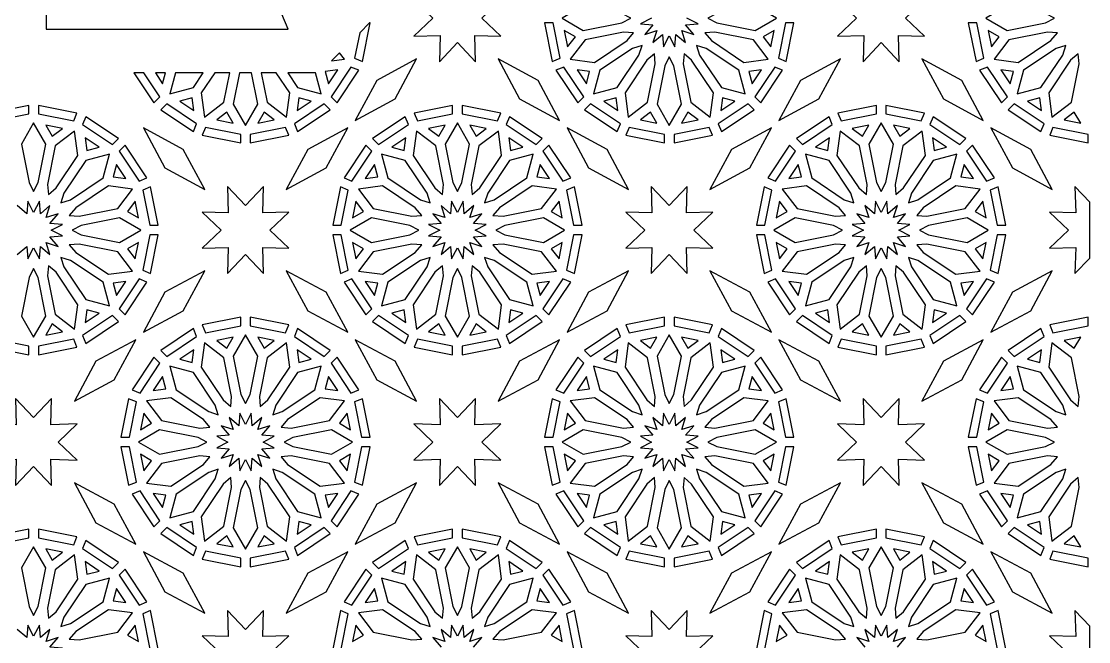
# Model space of a CAD drawing. Header units: millimetres. Extents: x 5 to 6335, y 27 to 2435.
# Drawn here: x 5806 to 6158.6, y 1319 to 1523.9 of the extents above; entities that cross this region are included whole.
import ezdxf

# ---------------------------------------------------------------- set-up
doc = ezdxf.new("R2010")
doc.units = ezdxf.units.MM
doc.layers.add('CUT', color=1, linetype='CONTINUOUS')

msp = doc.modelspace()

# ---------------------------------------------------------------- linework, layer by layer
at = {"layer": 'CUT'}
for points in [[(5886.734, 1539.09), (5814.21, 1539.09), (5814.21, 1521.24), (5894.127, 1521.24)], [(5956.036, 1510.548), (5955.803, 1519.197), (5964.452, 1518.964), (5958.171, 1524.915), (5964.452, 1530.866), (5955.803, 1530.633), (5956.036, 1539.282), (5950.085, 1533.001), (5944.134, 1539.282), (5944.367, 1530.633), (5935.718, 1530.866), (5941.999, 1524.915), (5935.718, 1518.964), (5944.367, 1519.197), (5944.134, 1510.548), (5950.085, 1516.829)], [(6096.036, 1510.548), (6095.803, 1519.197), (6104.452, 1518.964), (6098.171, 1524.915), (6104.452, 1530.866), (6095.803, 1530.633), (6096.036, 1539.282), (6090.085, 1533.001), (6084.134, 1539.282), (6084.367, 1530.633), (6075.718, 1530.866), (6081.999, 1524.915), (6075.718, 1518.964), (6084.367, 1519.197), (6084.134, 1510.548), (6090.085, 1516.829)], [(6007.354, 1524.915), (6004.397, 1526.429), (5991.685, 1528.958), (5984.681, 1524.915), (5991.685, 1520.872), (6004.397, 1523.401)], [(6032.816, 1524.915), (6035.773, 1523.401), (6048.485, 1520.872), (6055.489, 1524.915), (6048.485, 1528.958), (6035.773, 1526.429)], [(6147.354, 1524.915), (6144.397, 1526.429), (6131.685, 1528.958), (6124.681, 1524.915), (6131.685, 1520.872), (6144.397, 1523.401)], [(5917.816, 1520.099), (5916.143, 1511.685), (5918.742, 1510.607), (5921.276, 1523.34), (5921.057, 1523.34)], [(5984.027, 1511.685), (5981.709, 1523.34), (5978.894, 1523.34), (5981.428, 1510.607)], [(6058.742, 1510.607), (6061.276, 1523.34), (6058.461, 1523.34), (6056.143, 1511.685)], [(6124.027, 1511.685), (6121.709, 1523.34), (6118.894, 1523.34), (6121.428, 1510.607)], [(5986.5, 1515.4), (5989.067, 1518.745), (5985.416, 1520.853)], [(6008.323, 1520.043), (6005.012, 1520.311), (5992.299, 1517.782), (5987.377, 1511.366), (5995.394, 1510.311), (6006.172, 1517.513)], [(6033.998, 1517.513), (6044.776, 1510.311), (6052.793, 1511.366), (6047.871, 1517.782), (6035.158, 1520.311), (6031.847, 1520.043)], [(6054.754, 1520.853), (6051.103, 1518.745), (6053.67, 1515.4)], [(6126.5, 1515.4), (6129.067, 1518.745), (6125.416, 1520.853)], [(6148.323, 1520.043), (6145.012, 1520.311), (6132.299, 1517.782), (6127.377, 1511.366), (6135.394, 1510.311), (6146.172, 1517.513)], [(5908.521, 1510.804), (5912.793, 1511.366), (5911.183, 1513.466)], [(6011.083, 1515.913), (6007.921, 1514.893), (5997.144, 1507.692), (5995.051, 1499.881), (6002.862, 1501.974), (6010.063, 1512.751)], [(6015.213, 1513.153), (6012.683, 1511.002), (6005.481, 1500.224), (6006.536, 1492.207), (6012.952, 1497.129), (6015.481, 1509.842)], [(6024.957, 1513.153), (6024.689, 1509.842), (6027.218, 1497.129), (6033.634, 1492.207), (6034.689, 1500.224), (6027.487, 1511.002)], [(6029.087, 1515.913), (6030.107, 1512.751), (6037.308, 1501.974), (6045.119, 1499.881), (6043.026, 1507.692), (6032.249, 1514.893)], [(6151.083, 1515.913), (6147.921, 1514.893), (6137.144, 1507.692), (6135.051, 1499.881), (6142.862, 1501.974), (6150.063, 1512.751)], [(6155.213, 1513.153), (6152.683, 1511.002), (6145.481, 1500.224), (6146.536, 1492.207), (6152.952, 1497.129), (6155.481, 1509.842)], [(5929.529, 1498.266), (5936.634, 1511.464), (5923.436, 1504.359), (5916.331, 1491.161)], [(5976.734, 1504.359), (5963.536, 1511.464), (5970.641, 1498.266), (5983.839, 1491.161)], [(6020.085, 1512.184), (6018.571, 1509.227), (6016.042, 1496.515), (6020.085, 1489.511), (6024.128, 1496.515), (6021.599, 1509.227)], [(6069.529, 1498.266), (6076.634, 1511.464), (6063.436, 1504.359), (6056.331, 1491.161)], [(6116.734, 1504.359), (6103.536, 1511.464), (6110.641, 1498.266), (6123.839, 1491.161)], [(5843.205, 1506.84), (5849.846, 1496.903), (5851.835, 1498.893), (5846.526, 1506.84)], [(5850.314, 1506.84), (5852.698, 1503.272), (5853.654, 1506.84)], [(5856.916, 1506.84), (5855.051, 1499.881), (5862.862, 1501.974), (5866.114, 1506.84)], [(5869.902, 1506.84), (5865.481, 1500.224), (5866.536, 1492.207), (5872.952, 1497.129), (5874.884, 1506.84)], [(5878.096, 1506.84), (5876.042, 1496.515), (5880.085, 1489.511), (5884.128, 1496.515), (5882.074, 1506.84)], [(5885.286, 1506.84), (5887.218, 1497.129), (5893.634, 1492.207), (5894.689, 1500.224), (5890.268, 1506.84)], [(5894.056, 1506.84), (5897.308, 1501.974), (5905.119, 1499.881), (5903.254, 1506.84)], [(5910.561, 1507.895), (5906.381, 1507.345), (5907.472, 1503.272)], [(5910.324, 1496.903), (5917.537, 1507.697), (5914.937, 1508.774), (5908.335, 1498.893)], [(5982.633, 1507.697), (5989.846, 1496.903), (5991.835, 1498.893), (5985.233, 1508.774)], [(5992.698, 1503.272), (5993.789, 1507.345), (5989.609, 1507.895)], [(6050.561, 1507.895), (6046.381, 1507.345), (6047.472, 1503.272)], [(6050.324, 1496.903), (6057.537, 1507.697), (6054.937, 1508.774), (6048.335, 1498.893)], [(6122.633, 1507.697), (6129.846, 1496.903), (6131.835, 1498.893), (6125.233, 1508.774)], [(6132.698, 1503.272), (6133.789, 1507.345), (6129.609, 1507.895)], [(5808.51, 1496.106), (5795.777, 1493.572), (5796.855, 1490.973), (5808.51, 1493.291)], [(5811.66, 1493.291), (5823.315, 1490.973), (5824.393, 1493.572), (5811.66, 1496.106)], [(5852.073, 1494.676), (5862.867, 1487.463), (5863.944, 1490.063), (5854.063, 1496.665)], [(5863.065, 1494.439), (5862.515, 1498.619), (5858.442, 1497.528)], [(5897.303, 1487.463), (5908.097, 1494.676), (5906.107, 1496.665), (5896.226, 1490.063)], [(5901.728, 1497.528), (5897.655, 1498.619), (5897.105, 1494.439)], [(5936.855, 1490.973), (5948.51, 1493.291), (5948.51, 1496.106), (5935.777, 1493.572)], [(5951.66, 1493.291), (5963.315, 1490.973), (5964.393, 1493.572), (5951.66, 1496.106)], [(5992.073, 1494.676), (6002.867, 1487.463), (6003.944, 1490.063), (5994.063, 1496.665)], [(6003.065, 1494.439), (6002.515, 1498.619), (5998.442, 1497.528)], [(6037.303, 1487.463), (6048.097, 1494.676), (6046.107, 1496.665), (6036.226, 1490.063)], [(6041.728, 1497.528), (6037.655, 1498.619), (6037.105, 1494.439)], [(6076.855, 1490.973), (6088.51, 1493.291), (6088.51, 1496.106), (6075.777, 1493.572)], [(6091.66, 1493.291), (6103.315, 1490.973), (6104.393, 1493.572), (6091.66, 1496.106)], [(6132.073, 1494.676), (6142.867, 1487.463), (6143.944, 1490.063), (6134.063, 1496.665)], [(6143.065, 1494.439), (6142.515, 1498.619), (6138.442, 1497.528)], [(5838.097, 1485.154), (5827.303, 1492.367), (5826.226, 1489.767), (5836.107, 1483.165)], [(5876.023, 1490.246), (5873.915, 1493.897), (5870.57, 1491.33)], [(5889.6, 1491.33), (5886.255, 1493.897), (5884.147, 1490.246)], [(5924.063, 1483.165), (5933.944, 1489.767), (5932.867, 1492.367), (5922.073, 1485.154)], [(5978.097, 1485.154), (5967.303, 1492.367), (5966.226, 1489.767), (5976.107, 1483.165)], [(6016.023, 1490.246), (6013.915, 1493.897), (6010.57, 1491.33)], [(6029.6, 1491.33), (6026.255, 1493.897), (6024.147, 1490.246)], [(6064.063, 1483.165), (6073.944, 1489.767), (6072.867, 1492.367), (6062.073, 1485.154)], [(6118.097, 1485.154), (6107.303, 1492.367), (6106.226, 1489.767), (6116.107, 1483.165)], [(6156.023, 1490.246), (6153.915, 1493.897), (6150.57, 1491.33)], [(5811.599, 1470.603), (5814.128, 1483.315), (5810.085, 1490.319), (5806.042, 1483.315), (5808.571, 1470.603), (5810.085, 1467.646)], [(5816.255, 1485.933), (5819.6, 1488.5), (5814.147, 1489.584)], [(5853.436, 1475.471), (5866.634, 1468.366), (5859.529, 1481.564), (5846.331, 1488.669)], [(5865.777, 1486.258), (5878.51, 1483.724), (5878.51, 1486.539), (5866.855, 1488.857)], [(5881.66, 1483.724), (5894.393, 1486.258), (5893.315, 1488.857), (5881.66, 1486.539)], [(5900.641, 1481.564), (5893.536, 1468.366), (5906.734, 1475.471), (5913.839, 1488.669)], [(5943.915, 1485.933), (5946.023, 1489.584), (5940.57, 1488.5)], [(5950.085, 1467.646), (5951.599, 1470.603), (5954.128, 1483.315), (5950.085, 1490.319), (5946.042, 1483.315), (5948.571, 1470.603)], [(5956.255, 1485.933), (5959.6, 1488.5), (5954.147, 1489.584)], [(5993.436, 1475.471), (6006.634, 1468.366), (5999.529, 1481.564), (5986.331, 1488.669)], [(6005.777, 1486.258), (6018.51, 1483.724), (6018.51, 1486.539), (6006.855, 1488.857)], [(6021.66, 1483.724), (6034.393, 1486.258), (6033.315, 1488.857), (6021.66, 1486.539)], [(6040.641, 1481.564), (6033.536, 1468.366), (6046.734, 1475.471), (6053.839, 1488.669)], [(6083.915, 1485.933), (6086.023, 1489.584), (6080.57, 1488.5)], [(6090.085, 1467.646), (6091.599, 1470.603), (6094.128, 1483.315), (6090.085, 1490.319), (6086.042, 1483.315), (6088.571, 1470.603)], [(6096.255, 1485.933), (6099.6, 1488.5), (6094.147, 1489.584)], [(6133.436, 1475.471), (6146.634, 1468.366), (6139.529, 1481.564), (6126.331, 1488.669)], [(6145.777, 1486.258), (6158.51, 1483.724), (6158.51, 1486.539), (6146.855, 1488.857)], [(5814.957, 1466.677), (5817.487, 1468.828), (5824.689, 1479.606), (5823.634, 1487.623), (5817.218, 1482.701), (5814.689, 1469.988)], [(5827.655, 1481.211), (5831.728, 1482.302), (5827.105, 1485.391)], [(5928.442, 1482.302), (5932.515, 1481.211), (5933.065, 1485.391)], [(5945.213, 1466.677), (5945.481, 1469.988), (5942.952, 1482.701), (5936.536, 1487.623), (5935.481, 1479.606), (5942.683, 1468.828)], [(5954.957, 1466.677), (5957.487, 1468.828), (5964.689, 1479.606), (5963.634, 1487.623), (5957.218, 1482.701), (5954.689, 1469.988)], [(5967.655, 1481.211), (5971.728, 1482.302), (5967.105, 1485.391)], [(6068.442, 1482.302), (6072.515, 1481.211), (6073.065, 1485.391)], [(6085.213, 1466.677), (6085.481, 1469.988), (6082.952, 1482.701), (6076.536, 1487.623), (6075.481, 1479.606), (6082.683, 1468.828)], [(6094.957, 1466.677), (6097.487, 1468.828), (6104.689, 1479.606), (6103.634, 1487.623), (6097.218, 1482.701), (6094.689, 1469.988)], [(6107.655, 1481.211), (6111.728, 1482.302), (6107.105, 1485.391)], [(5847.537, 1472.133), (5840.324, 1482.927), (5838.335, 1480.937), (5844.937, 1471.056)], [(5915.233, 1471.056), (5921.835, 1480.937), (5919.846, 1482.927), (5912.633, 1472.133)], [(5987.537, 1472.133), (5980.324, 1482.927), (5978.335, 1480.937), (5984.937, 1471.056)], [(6055.233, 1471.056), (6061.835, 1480.937), (6059.846, 1482.927), (6052.633, 1472.133)], [(6127.537, 1472.133), (6120.324, 1482.927), (6118.335, 1480.937), (6124.937, 1471.056)], [(5819.087, 1463.917), (5822.249, 1464.937), (5833.026, 1472.138), (5835.119, 1479.949), (5827.308, 1477.856), (5820.107, 1467.079)], [(5941.083, 1463.917), (5940.063, 1467.079), (5932.862, 1477.856), (5925.051, 1479.949), (5927.144, 1472.138), (5937.921, 1464.937)], [(5959.087, 1463.917), (5962.249, 1464.937), (5973.026, 1472.138), (5975.119, 1479.949), (5967.308, 1477.856), (5960.107, 1467.079)], [(6081.083, 1463.917), (6080.063, 1467.079), (6072.862, 1477.856), (6065.051, 1479.949), (6067.144, 1472.138), (6077.921, 1464.937)], [(6099.087, 1463.917), (6102.249, 1464.937), (6113.026, 1472.138), (6115.119, 1479.949), (6107.308, 1477.856), (6100.107, 1467.079)], [(5836.381, 1472.485), (5840.561, 1471.935), (5837.472, 1476.558)], [(5919.609, 1471.935), (5923.789, 1472.485), (5922.698, 1476.558)], [(5976.381, 1472.485), (5980.561, 1471.935), (5977.472, 1476.558)], [(6059.609, 1471.935), (6063.789, 1472.485), (6062.698, 1476.558)], [(6116.381, 1472.485), (6120.561, 1471.935), (6117.472, 1476.558)], [(5821.847, 1459.787), (5825.158, 1459.519), (5837.871, 1462.048), (5842.793, 1468.464), (5834.776, 1469.519), (5823.998, 1462.317)], [(5851.276, 1456.49), (5848.742, 1469.223), (5846.143, 1468.145), (5848.461, 1456.49)], [(5886.036, 1440.548), (5885.803, 1449.197), (5894.452, 1448.964), (5888.171, 1454.915), (5894.452, 1460.866), (5885.803, 1460.633), (5886.036, 1469.282), (5880.085, 1463.001), (5874.134, 1469.282), (5874.367, 1460.633), (5865.718, 1460.866), (5871.999, 1454.915), (5865.718, 1448.964), (5874.367, 1449.197), (5874.134, 1440.548), (5880.085, 1446.829)], [(5911.709, 1456.49), (5914.027, 1468.145), (5911.428, 1469.223), (5908.894, 1456.49)], [(5938.323, 1459.787), (5936.172, 1462.317), (5925.394, 1469.519), (5917.377, 1468.464), (5922.299, 1462.048), (5935.012, 1459.519)], [(5961.847, 1459.787), (5965.158, 1459.519), (5977.871, 1462.048), (5982.793, 1468.464), (5974.776, 1469.519), (5963.998, 1462.317)], [(5991.276, 1456.49), (5988.742, 1469.223), (5986.143, 1468.145), (5988.461, 1456.49)], [(6026.036, 1440.548), (6025.803, 1449.197), (6034.452, 1448.964), (6028.171, 1454.915), (6034.452, 1460.866), (6025.803, 1460.633), (6026.036, 1469.282), (6020.085, 1463.001), (6014.134, 1469.282), (6014.367, 1460.633), (6005.718, 1460.866), (6011.999, 1454.915), (6005.718, 1448.964), (6014.367, 1449.197), (6014.134, 1440.548), (6020.085, 1446.829)], [(6051.709, 1456.49), (6054.027, 1468.145), (6051.428, 1469.223), (6048.894, 1456.49)], [(6078.323, 1459.787), (6076.172, 1462.317), (6065.394, 1469.519), (6057.377, 1468.464), (6062.299, 1462.048), (6075.012, 1459.519)], [(6101.847, 1459.787), (6105.158, 1459.519), (6117.871, 1462.048), (6122.793, 1468.464), (6114.776, 1469.519), (6103.998, 1462.317)], [(6131.276, 1456.49), (6128.742, 1469.223), (6126.143, 1468.145), (6128.461, 1456.49)], [(6159.01, 1464.136), (6154.134, 1469.282), (6154.367, 1460.633), (6145.718, 1460.866), (6151.999, 1454.915), (6145.718, 1448.964), (6154.367, 1449.197), (6154.134, 1440.548), (6159.01, 1445.694)], [(5841.103, 1461.085), (5844.754, 1458.977), (5843.67, 1464.43)], [(5915.416, 1458.977), (5919.067, 1461.085), (5916.5, 1464.43)], [(5951.978, 1445.397), (5952.313, 1449.535), (5955.477, 1446.846), (5954.203, 1450.797), (5958.154, 1449.523), (5955.465, 1452.687), (5959.603, 1453.022), (5955.909, 1454.915), (5959.603, 1456.808), (5955.465, 1457.143), (5958.154, 1460.307), (5954.203, 1459.033), (5955.477, 1462.984), (5952.313, 1460.295), (5951.978, 1464.433), (5950.085, 1460.739), (5948.192, 1464.433), (5947.857, 1460.295), (5944.693, 1462.984), (5945.967, 1459.033), (5942.016, 1460.307), (5944.705, 1457.143), (5940.567, 1456.808), (5944.261, 1454.915), (5940.567, 1453.022), (5944.705, 1452.687), (5942.016, 1449.523), (5945.967, 1450.797), (5944.693, 1446.846), (5947.857, 1449.535), (5948.192, 1445.397), (5950.085, 1449.091)], [(5981.103, 1461.085), (5984.754, 1458.977), (5983.67, 1464.43)], [(6055.416, 1458.977), (6059.067, 1461.085), (6056.5, 1464.43)], [(6091.978, 1445.397), (6092.313, 1449.535), (6095.477, 1446.846), (6094.203, 1450.797), (6098.154, 1449.523), (6095.465, 1452.687), (6099.603, 1453.022), (6095.909, 1454.915), (6099.603, 1456.808), (6095.465, 1457.143), (6098.154, 1460.307), (6094.203, 1459.033), (6095.477, 1462.984), (6092.313, 1460.295), (6091.978, 1464.433), (6090.085, 1460.739), (6088.192, 1464.433), (6087.857, 1460.295), (6084.693, 1462.984), (6085.967, 1459.033), (6082.016, 1460.307), (6084.705, 1457.143), (6080.567, 1456.808), (6084.261, 1454.915), (6080.567, 1453.022), (6084.705, 1452.687), (6082.016, 1449.523), (6085.967, 1450.797), (6084.693, 1446.846), (6087.857, 1449.535), (6088.192, 1445.397), (6090.085, 1449.091)], [(6121.103, 1461.085), (6124.754, 1458.977), (6123.67, 1464.43)], [(5822.816, 1454.915), (5825.773, 1453.401), (5838.485, 1450.872), (5845.489, 1454.915), (5838.485, 1458.958), (5825.773, 1456.429)], [(5937.354, 1454.915), (5934.397, 1456.429), (5921.685, 1458.958), (5914.681, 1454.915), (5921.685, 1450.872), (5934.397, 1453.401)], [(5962.816, 1454.915), (5965.773, 1453.401), (5978.485, 1450.872), (5985.489, 1454.915), (5978.485, 1458.958), (5965.773, 1456.429)], [(6077.354, 1454.915), (6074.397, 1456.429), (6061.685, 1458.958), (6054.681, 1454.915), (6061.685, 1450.872), (6074.397, 1453.401)], [(6102.816, 1454.915), (6105.773, 1453.401), (6118.485, 1450.872), (6125.489, 1454.915), (6118.485, 1458.958), (6105.773, 1456.429)], [(5848.742, 1440.607), (5851.276, 1453.34), (5848.461, 1453.34), (5846.143, 1441.685)], [(5914.027, 1441.685), (5911.709, 1453.34), (5908.894, 1453.34), (5911.428, 1440.607)], [(5988.742, 1440.607), (5991.276, 1453.34), (5988.461, 1453.34), (5986.143, 1441.685)], [(6054.027, 1441.685), (6051.709, 1453.34), (6048.894, 1453.34), (6051.428, 1440.607)], [(6128.742, 1440.607), (6131.276, 1453.34), (6128.461, 1453.34), (6126.143, 1441.685)], [(5823.998, 1447.513), (5834.776, 1440.311), (5842.793, 1441.366), (5837.871, 1447.782), (5825.158, 1450.311), (5821.847, 1450.043)], [(5844.754, 1450.853), (5841.103, 1448.745), (5843.67, 1445.4)], [(5916.5, 1445.4), (5919.067, 1448.745), (5915.416, 1450.853)], [(5938.323, 1450.043), (5935.012, 1450.311), (5922.299, 1447.782), (5917.377, 1441.366), (5925.394, 1440.311), (5936.172, 1447.513)], [(5963.998, 1447.513), (5974.776, 1440.311), (5982.793, 1441.366), (5977.871, 1447.782), (5965.158, 1450.311), (5961.847, 1450.043)], [(5984.754, 1450.853), (5981.103, 1448.745), (5983.67, 1445.4)], [(6056.5, 1445.4), (6059.067, 1448.745), (6055.416, 1450.853)], [(6078.323, 1450.043), (6075.012, 1450.311), (6062.299, 1447.782), (6057.377, 1441.366), (6065.394, 1440.311), (6076.172, 1447.513)], [(6103.998, 1447.513), (6114.776, 1440.311), (6122.793, 1441.366), (6117.871, 1447.782), (6105.158, 1450.311), (6101.847, 1450.043)], [(6124.754, 1450.853), (6121.103, 1448.745), (6123.67, 1445.4)], [(5819.087, 1445.913), (5820.107, 1442.751), (5827.308, 1431.974), (5835.119, 1429.881), (5833.026, 1437.692), (5822.249, 1444.893)], [(5941.083, 1445.913), (5937.921, 1444.893), (5927.144, 1437.692), (5925.051, 1429.881), (5932.862, 1431.974), (5940.063, 1442.751)], [(5959.087, 1445.913), (5960.107, 1442.751), (5967.308, 1431.974), (5975.119, 1429.881), (5973.026, 1437.692), (5962.249, 1444.893)], [(6081.083, 1445.913), (6077.921, 1444.893), (6067.144, 1437.692), (6065.051, 1429.881), (6072.862, 1431.974), (6080.063, 1442.751)], [(6099.087, 1445.913), (6100.107, 1442.751), (6107.308, 1431.974), (6115.119, 1429.881), (6113.026, 1437.692), (6102.249, 1444.893)], [(5814.957, 1443.153), (5814.689, 1439.842), (5817.218, 1427.129), (5823.634, 1422.207), (5824.689, 1430.224), (5817.487, 1441.002)], [(5945.213, 1443.153), (5942.683, 1441.002), (5935.481, 1430.224), (5936.536, 1422.207), (5942.952, 1427.129), (5945.481, 1439.842)], [(5954.957, 1443.153), (5954.689, 1439.842), (5957.218, 1427.129), (5963.634, 1422.207), (5964.689, 1430.224), (5957.487, 1441.002)], [(6085.213, 1443.153), (6082.683, 1441.002), (6075.481, 1430.224), (6076.536, 1422.207), (6082.952, 1427.129), (6085.481, 1439.842)], [(6094.957, 1443.153), (6094.689, 1439.842), (6097.218, 1427.129), (6103.634, 1422.207), (6104.689, 1430.224), (6097.487, 1441.002)], [(5808.571, 1439.227), (5806.042, 1426.515), (5810.085, 1419.511), (5814.128, 1426.515), (5811.599, 1439.227), (5810.085, 1442.184)], [(5840.324, 1426.903), (5847.537, 1437.697), (5844.937, 1438.774), (5838.335, 1428.893)], [(5859.529, 1428.266), (5866.634, 1441.464), (5853.436, 1434.359), (5846.331, 1421.161)], [(5906.734, 1434.359), (5893.536, 1441.464), (5900.641, 1428.266), (5913.839, 1421.161)], [(5912.633, 1437.697), (5919.846, 1426.903), (5921.835, 1428.893), (5915.233, 1438.774)], [(5950.085, 1442.184), (5948.571, 1439.227), (5946.042, 1426.515), (5950.085, 1419.511), (5954.128, 1426.515), (5951.599, 1439.227)], [(5980.324, 1426.903), (5987.537, 1437.697), (5984.937, 1438.774), (5978.335, 1428.893)], [(5999.529, 1428.266), (6006.634, 1441.464), (5993.436, 1434.359), (5986.331, 1421.161)], [(6046.734, 1434.359), (6033.536, 1441.464), (6040.641, 1428.266), (6053.839, 1421.161)], [(6052.633, 1437.697), (6059.846, 1426.903), (6061.835, 1428.893), (6055.233, 1438.774)], [(6090.085, 1442.184), (6088.571, 1439.227), (6086.042, 1426.515), (6090.085, 1419.511), (6094.128, 1426.515), (6091.599, 1439.227)], [(6120.324, 1426.903), (6127.537, 1437.697), (6124.937, 1438.774), (6118.335, 1428.893)], [(6139.529, 1428.266), (6146.634, 1441.464), (6133.436, 1434.359), (6126.331, 1421.161)], [(5840.561, 1437.895), (5836.381, 1437.345), (5837.472, 1433.272)], [(5922.698, 1433.272), (5923.789, 1437.345), (5919.609, 1437.895)], [(5980.561, 1437.895), (5976.381, 1437.345), (5977.472, 1433.272)], [(6062.698, 1433.272), (6063.789, 1437.345), (6059.609, 1437.895)], [(6120.561, 1437.895), (6116.381, 1437.345), (6117.472, 1433.272)], [(5831.728, 1427.528), (5827.655, 1428.619), (5827.105, 1424.439)], [(5933.065, 1424.439), (5932.515, 1428.619), (5928.442, 1427.528)], [(5971.728, 1427.528), (5967.655, 1428.619), (5967.105, 1424.439)], [(6073.065, 1424.439), (6072.515, 1428.619), (6068.442, 1427.528)], [(6111.728, 1427.528), (6107.655, 1428.619), (6107.105, 1424.439)], [(5827.303, 1417.463), (5838.097, 1424.676), (5836.107, 1426.665), (5826.226, 1420.063)], [(5866.855, 1420.973), (5878.51, 1423.291), (5878.51, 1426.106), (5865.777, 1423.572)], [(5881.66, 1423.291), (5893.315, 1420.973), (5894.393, 1423.572), (5881.66, 1426.106)], [(5922.073, 1424.676), (5932.867, 1417.463), (5933.944, 1420.063), (5924.063, 1426.665)], [(5967.303, 1417.463), (5978.097, 1424.676), (5976.107, 1426.665), (5966.226, 1420.063)], [(6006.855, 1420.973), (6018.51, 1423.291), (6018.51, 1426.106), (6005.777, 1423.572)], [(6021.66, 1423.291), (6033.315, 1420.973), (6034.393, 1423.572), (6021.66, 1426.106)], [(6062.073, 1424.676), (6072.867, 1417.463), (6073.944, 1420.063), (6064.063, 1426.665)], [(6107.303, 1417.463), (6118.097, 1424.676), (6116.107, 1426.665), (6106.226, 1420.063)], [(6146.855, 1420.973), (6158.51, 1423.291), (6158.51, 1426.106), (6145.777, 1423.572)], [(5819.6, 1421.33), (5816.255, 1423.897), (5814.147, 1420.246)], [(5854.063, 1413.165), (5863.944, 1419.767), (5862.867, 1422.367), (5852.073, 1415.154)], [(5908.097, 1415.154), (5897.303, 1422.367), (5896.226, 1419.767), (5906.107, 1413.165)], [(5946.023, 1420.246), (5943.915, 1423.897), (5940.57, 1421.33)], [(5959.6, 1421.33), (5956.255, 1423.897), (5954.147, 1420.246)], [(5994.063, 1413.165), (6003.944, 1419.767), (6002.867, 1422.367), (5992.073, 1415.154)], [(6048.097, 1415.154), (6037.303, 1422.367), (6036.226, 1419.767), (6046.107, 1413.165)], [(6086.023, 1420.246), (6083.915, 1423.897), (6080.57, 1421.33)], [(6099.6, 1421.33), (6096.255, 1423.897), (6094.147, 1420.246)], [(6134.063, 1413.165), (6143.944, 1419.767), (6142.867, 1422.367), (6132.073, 1415.154)], [(5808.51, 1416.539), (5796.855, 1418.857), (5795.777, 1416.258), (5808.51, 1413.724)], [(5811.66, 1413.724), (5824.393, 1416.258), (5823.315, 1418.857), (5811.66, 1416.539)], [(5830.641, 1411.564), (5823.536, 1398.366), (5836.734, 1405.471), (5843.839, 1418.669)], [(5875.213, 1396.677), (5875.481, 1399.988), (5872.952, 1412.701), (5866.536, 1417.623), (5865.481, 1409.606), (5872.683, 1398.828)], [(5873.915, 1415.933), (5876.023, 1419.584), (5870.57, 1418.5)], [(5880.085, 1397.646), (5881.599, 1400.603), (5884.128, 1413.315), (5880.085, 1420.319), (5876.042, 1413.315), (5878.571, 1400.603)], [(5886.255, 1415.933), (5889.6, 1418.5), (5884.147, 1419.584)], [(5884.957, 1396.677), (5887.487, 1398.828), (5894.689, 1409.606), (5893.634, 1417.623), (5887.218, 1412.701), (5884.689, 1399.988)], [(5923.436, 1405.471), (5936.634, 1398.366), (5929.529, 1411.564), (5916.331, 1418.669)], [(5935.777, 1416.258), (5948.51, 1413.724), (5948.51, 1416.539), (5936.855, 1418.857)], [(5951.66, 1413.724), (5964.393, 1416.258), (5963.315, 1418.857), (5951.66, 1416.539)], [(5970.641, 1411.564), (5963.536, 1398.366), (5976.734, 1405.471), (5983.839, 1418.669)], [(6015.213, 1396.677), (6015.481, 1399.988), (6012.952, 1412.701), (6006.536, 1417.623), (6005.481, 1409.606), (6012.683, 1398.828)], [(6013.915, 1415.933), (6016.023, 1419.584), (6010.57, 1418.5)], [(6020.085, 1397.646), (6021.599, 1400.603), (6024.128, 1413.315), (6020.085, 1420.319), (6016.042, 1413.315), (6018.571, 1400.603)], [(6026.255, 1415.933), (6029.6, 1418.5), (6024.147, 1419.584)], [(6024.957, 1396.677), (6027.487, 1398.828), (6034.689, 1409.606), (6033.634, 1417.623), (6027.218, 1412.701), (6024.689, 1399.988)], [(6063.436, 1405.471), (6076.634, 1398.366), (6069.529, 1411.564), (6056.331, 1418.669)], [(6075.777, 1416.258), (6088.51, 1413.724), (6088.51, 1416.539), (6076.855, 1418.857)], [(6091.66, 1413.724), (6104.393, 1416.258), (6103.315, 1418.857), (6091.66, 1416.539)], [(6110.641, 1411.564), (6103.536, 1398.366), (6116.734, 1405.471), (6123.839, 1418.669)], [(6155.213, 1396.677), (6155.481, 1399.988), (6152.952, 1412.701), (6146.536, 1417.623), (6145.481, 1409.606), (6152.683, 1398.828)], [(6153.915, 1415.933), (6156.023, 1419.584), (6150.57, 1418.5)], [(5858.442, 1412.302), (5862.515, 1411.211), (5863.065, 1415.391)], [(5897.655, 1411.211), (5901.728, 1412.302), (5897.105, 1415.391)], [(5998.442, 1412.302), (6002.515, 1411.211), (6003.065, 1415.391)], [(6037.655, 1411.211), (6041.728, 1412.302), (6037.105, 1415.391)], [(6138.442, 1412.302), (6142.515, 1411.211), (6143.065, 1415.391)], [(5845.233, 1401.056), (5851.835, 1410.937), (5849.846, 1412.927), (5842.633, 1402.133)], [(5917.537, 1402.133), (5910.324, 1412.927), (5908.335, 1410.937), (5914.937, 1401.056)], [(5985.233, 1401.056), (5991.835, 1410.937), (5989.846, 1412.927), (5982.633, 1402.133)], [(6057.537, 1402.133), (6050.324, 1412.927), (6048.335, 1410.937), (6054.937, 1401.056)], [(6125.233, 1401.056), (6131.835, 1410.937), (6129.846, 1412.927), (6122.633, 1402.133)], [(5871.083, 1393.917), (5870.063, 1397.079), (5862.862, 1407.856), (5855.051, 1409.949), (5857.144, 1402.138), (5867.921, 1394.937)], [(5889.087, 1393.917), (5892.249, 1394.937), (5903.026, 1402.138), (5905.119, 1409.949), (5897.308, 1407.856), (5890.107, 1397.079)], [(6011.083, 1393.917), (6010.063, 1397.079), (6002.862, 1407.856), (5995.051, 1409.949), (5997.144, 1402.138), (6007.921, 1394.937)], [(6029.087, 1393.917), (6032.249, 1394.937), (6043.026, 1402.138), (6045.119, 1409.949), (6037.308, 1407.856), (6030.107, 1397.079)], [(6151.083, 1393.917), (6150.063, 1397.079), (6142.862, 1407.856), (6135.051, 1409.949), (6137.144, 1402.138), (6147.921, 1394.937)], [(5849.609, 1401.935), (5853.789, 1402.485), (5852.698, 1406.558)], [(5906.381, 1402.485), (5910.561, 1401.935), (5907.472, 1406.558)], [(5989.609, 1401.935), (5993.789, 1402.485), (5992.698, 1406.558)], [(6046.381, 1402.485), (6050.561, 1401.935), (6047.472, 1406.558)], [(6129.609, 1401.935), (6133.789, 1402.485), (6132.698, 1406.558)], [(5810.085, 1376.829), (5816.036, 1370.548), (5815.803, 1379.197), (5824.452, 1378.964), (5818.171, 1384.915), (5824.452, 1390.866), (5815.803, 1390.633), (5816.036, 1399.282), (5810.085, 1393.001), (5804.134, 1399.282), (5804.367, 1390.633), (5795.718, 1390.866), (5801.999, 1384.915), (5795.718, 1378.964), (5804.367, 1379.197), (5804.134, 1370.548)], [(5841.709, 1386.49), (5844.027, 1398.145), (5841.428, 1399.223), (5838.894, 1386.49)], [(5868.323, 1389.787), (5866.172, 1392.317), (5855.394, 1399.519), (5847.377, 1398.464), (5852.299, 1392.048), (5865.012, 1389.519)], [(5891.847, 1389.787), (5895.158, 1389.519), (5907.871, 1392.048), (5912.793, 1398.464), (5904.776, 1399.519), (5893.998, 1392.317)], [(5921.276, 1386.49), (5918.742, 1399.223), (5916.143, 1398.145), (5918.461, 1386.49)], [(5956.036, 1370.548), (5955.803, 1379.197), (5964.452, 1378.964), (5958.171, 1384.915), (5964.452, 1390.866), (5955.803, 1390.633), (5956.036, 1399.282), (5950.085, 1393.001), (5944.134, 1399.282), (5944.367, 1390.633), (5935.718, 1390.866), (5941.999, 1384.915), (5935.718, 1378.964), (5944.367, 1379.197), (5944.134, 1370.548), (5950.085, 1376.829)], [(5981.709, 1386.49), (5984.027, 1398.145), (5981.428, 1399.223), (5978.894, 1386.49)], [(6008.323, 1389.787), (6006.172, 1392.317), (5995.394, 1399.519), (5987.377, 1398.464), (5992.299, 1392.048), (6005.012, 1389.519)], [(6031.847, 1389.787), (6035.158, 1389.519), (6047.871, 1392.048), (6052.793, 1398.464), (6044.776, 1399.519), (6033.998, 1392.317)], [(6061.276, 1386.49), (6058.742, 1399.223), (6056.143, 1398.145), (6058.461, 1386.49)], [(6096.036, 1370.548), (6095.803, 1379.197), (6104.452, 1378.964), (6098.171, 1384.915), (6104.452, 1390.866), (6095.803, 1390.633), (6096.036, 1399.282), (6090.085, 1393.001), (6084.134, 1399.282), (6084.367, 1390.633), (6075.718, 1390.866), (6081.999, 1384.915), (6075.718, 1378.964), (6084.367, 1379.197), (6084.134, 1370.548), (6090.085, 1376.829)], [(6121.709, 1386.49), (6124.027, 1398.145), (6121.428, 1399.223), (6118.894, 1386.49)], [(6148.323, 1389.787), (6146.172, 1392.317), (6135.394, 1399.519), (6127.377, 1398.464), (6132.299, 1392.048), (6145.012, 1389.519)], [(5845.416, 1388.977), (5849.067, 1391.085), (5846.5, 1394.43)], [(5881.978, 1375.397), (5882.313, 1379.535), (5885.477, 1376.846), (5884.203, 1380.797), (5888.154, 1379.523), (5885.465, 1382.687), (5889.603, 1383.022), (5885.909, 1384.915), (5889.603, 1386.808), (5885.465, 1387.143), (5888.154, 1390.307), (5884.203, 1389.033), (5885.477, 1392.984), (5882.313, 1390.295), (5881.978, 1394.433), (5880.085, 1390.739), (5878.192, 1394.433), (5877.857, 1390.295), (5874.693, 1392.984), (5875.967, 1389.033), (5872.016, 1390.307), (5874.705, 1387.143), (5870.567, 1386.808), (5874.261, 1384.915), (5870.567, 1383.022), (5874.705, 1382.687), (5872.016, 1379.523), (5875.967, 1380.797), (5874.693, 1376.846), (5877.857, 1379.535), (5878.192, 1375.397), (5880.085, 1379.091)], [(5911.103, 1391.085), (5914.754, 1388.977), (5913.67, 1394.43)], [(5985.416, 1388.977), (5989.067, 1391.085), (5986.5, 1394.43)], [(6021.978, 1375.397), (6022.313, 1379.535), (6025.477, 1376.846), (6024.203, 1380.797), (6028.154, 1379.523), (6025.465, 1382.687), (6029.603, 1383.022), (6025.909, 1384.915), (6029.603, 1386.808), (6025.465, 1387.143), (6028.154, 1390.307), (6024.203, 1389.033), (6025.477, 1392.984), (6022.313, 1390.295), (6021.978, 1394.433), (6020.085, 1390.739), (6018.192, 1394.433), (6017.857, 1390.295), (6014.693, 1392.984), (6015.967, 1389.033), (6012.016, 1390.307), (6014.705, 1387.143), (6010.567, 1386.808), (6014.261, 1384.915), (6010.567, 1383.022), (6014.705, 1382.687), (6012.016, 1379.523), (6015.967, 1380.797), (6014.693, 1376.846), (6017.857, 1379.535), (6018.192, 1375.397), (6020.085, 1379.091)], [(6051.103, 1391.085), (6054.754, 1388.977), (6053.67, 1394.43)], [(6125.416, 1388.977), (6129.067, 1391.085), (6126.5, 1394.43)], [(5867.354, 1384.915), (5864.397, 1386.429), (5851.685, 1388.958), (5844.681, 1384.915), (5851.685, 1380.872), (5864.397, 1383.401)], [(5892.816, 1384.915), (5895.773, 1383.401), (5908.485, 1380.872), (5915.489, 1384.915), (5908.485, 1388.958), (5895.773, 1386.429)], [(6007.354, 1384.915), (6004.397, 1386.429), (5991.685, 1388.958), (5984.681, 1384.915), (5991.685, 1380.872), (6004.397, 1383.401)], [(6032.816, 1384.915), (6035.773, 1383.401), (6048.485, 1380.872), (6055.489, 1384.915), (6048.485, 1388.958), (6035.773, 1386.429)], [(6147.354, 1384.915), (6144.397, 1386.429), (6131.685, 1388.958), (6124.681, 1384.915), (6131.685, 1380.872), (6144.397, 1383.401)], [(5844.027, 1371.685), (5841.709, 1383.34), (5838.894, 1383.34), (5841.428, 1370.607)], [(5918.742, 1370.607), (5921.276, 1383.34), (5918.461, 1383.34), (5916.143, 1371.685)], [(5984.027, 1371.685), (5981.709, 1383.34), (5978.894, 1383.34), (5981.428, 1370.607)], [(6058.742, 1370.607), (6061.276, 1383.34), (6058.461, 1383.34), (6056.143, 1371.685)], [(6124.027, 1371.685), (6121.709, 1383.34), (6118.894, 1383.34), (6121.428, 1370.607)], [(5846.5, 1375.4), (5849.067, 1378.745), (5845.416, 1380.853)], [(5868.323, 1380.043), (5865.012, 1380.311), (5852.299, 1377.782), (5847.377, 1371.366), (5855.394, 1370.311), (5866.172, 1377.513)], [(5893.998, 1377.513), (5904.776, 1370.311), (5912.793, 1371.366), (5907.871, 1377.782), (5895.158, 1380.311), (5891.847, 1380.043)], [(5914.754, 1380.853), (5911.103, 1378.745), (5913.67, 1375.4)], [(5986.5, 1375.4), (5989.067, 1378.745), (5985.416, 1380.853)], [(6008.323, 1380.043), (6005.012, 1380.311), (5992.299, 1377.782), (5987.377, 1371.366), (5995.394, 1370.311), (6006.172, 1377.513)], [(6033.998, 1377.513), (6044.776, 1370.311), (6052.793, 1371.366), (6047.871, 1377.782), (6035.158, 1380.311), (6031.847, 1380.043)], [(6054.754, 1380.853), (6051.103, 1378.745), (6053.67, 1375.4)], [(6126.5, 1375.4), (6129.067, 1378.745), (6125.416, 1380.853)], [(6148.323, 1380.043), (6145.012, 1380.311), (6132.299, 1377.782), (6127.377, 1371.366), (6135.394, 1370.311), (6146.172, 1377.513)], [(5871.083, 1375.913), (5867.921, 1374.893), (5857.144, 1367.692), (5855.051, 1359.881), (5862.862, 1361.974), (5870.063, 1372.751)], [(5889.087, 1375.913), (5890.107, 1372.751), (5897.308, 1361.974), (5905.119, 1359.881), (5903.026, 1367.692), (5892.249, 1374.893)], [(6011.083, 1375.913), (6007.921, 1374.893), (5997.144, 1367.692), (5995.051, 1359.881), (6002.862, 1361.974), (6010.063, 1372.751)], [(6029.087, 1375.913), (6030.107, 1372.751), (6037.308, 1361.974), (6045.119, 1359.881), (6043.026, 1367.692), (6032.249, 1374.893)], [(6151.083, 1375.913), (6147.921, 1374.893), (6137.144, 1367.692), (6135.051, 1359.881), (6142.862, 1361.974), (6150.063, 1372.751)], [(5875.213, 1373.153), (5872.683, 1371.002), (5865.481, 1360.224), (5866.536, 1352.207), (5872.952, 1357.129), (5875.481, 1369.842)], [(5880.085, 1372.184), (5878.571, 1369.227), (5876.042, 1356.515), (5880.085, 1349.511), (5884.128, 1356.515), (5881.599, 1369.227)], [(5884.957, 1373.153), (5884.689, 1369.842), (5887.218, 1357.129), (5893.634, 1352.207), (5894.689, 1360.224), (5887.487, 1371.002)], [(6015.213, 1373.153), (6012.683, 1371.002), (6005.481, 1360.224), (6006.536, 1352.207), (6012.952, 1357.129), (6015.481, 1369.842)], [(6020.085, 1372.184), (6018.571, 1369.227), (6016.042, 1356.515), (6020.085, 1349.511), (6024.128, 1356.515), (6021.599, 1369.227)], [(6024.957, 1373.153), (6024.689, 1369.842), (6027.218, 1357.129), (6033.634, 1352.207), (6034.689, 1360.224), (6027.487, 1371.002)], [(6155.213, 1373.153), (6152.683, 1371.002), (6145.481, 1360.224), (6146.536, 1352.207), (6152.952, 1357.129), (6155.481, 1369.842)], [(5836.734, 1364.359), (5823.536, 1371.464), (5830.641, 1358.266), (5843.839, 1351.161)], [(5842.633, 1367.697), (5849.846, 1356.903), (5851.835, 1358.893), (5845.233, 1368.774)], [(5910.324, 1356.903), (5917.537, 1367.697), (5914.937, 1368.774), (5908.335, 1358.893)], [(5929.529, 1358.266), (5936.634, 1371.464), (5923.436, 1364.359), (5916.331, 1351.161)], [(5976.734, 1364.359), (5963.536, 1371.464), (5970.641, 1358.266), (5983.839, 1351.161)], [(5982.633, 1367.697), (5989.846, 1356.903), (5991.835, 1358.893), (5985.233, 1368.774)], [(6050.324, 1356.903), (6057.537, 1367.697), (6054.937, 1368.774), (6048.335, 1358.893)], [(6069.529, 1358.266), (6076.634, 1371.464), (6063.436, 1364.359), (6056.331, 1351.161)], [(6116.734, 1364.359), (6103.536, 1371.464), (6110.641, 1358.266), (6123.839, 1351.161)], [(6122.633, 1367.697), (6129.846, 1356.903), (6131.835, 1358.893), (6125.233, 1368.774)], [(5852.698, 1363.272), (5853.789, 1367.345), (5849.609, 1367.895)], [(5910.561, 1367.895), (5906.381, 1367.345), (5907.472, 1363.272)], [(5992.698, 1363.272), (5993.789, 1367.345), (5989.609, 1367.895)], [(6050.561, 1367.895), (6046.381, 1367.345), (6047.472, 1363.272)], [(6132.698, 1363.272), (6133.789, 1367.345), (6129.609, 1367.895)], [(5863.065, 1354.439), (5862.515, 1358.619), (5858.442, 1357.528)], [(5901.728, 1357.528), (5897.655, 1358.619), (5897.105, 1354.439)], [(6003.065, 1354.439), (6002.515, 1358.619), (5998.442, 1357.528)], [(6041.728, 1357.528), (6037.655, 1358.619), (6037.105, 1354.439)], [(6143.065, 1354.439), (6142.515, 1358.619), (6138.442, 1357.528)], [(5808.51, 1356.106), (5795.777, 1353.572), (5796.855, 1350.973), (5808.51, 1353.291)], [(5811.66, 1353.291), (5823.315, 1350.973), (5824.393, 1353.572), (5811.66, 1356.106)], [(5852.073, 1354.676), (5862.867, 1347.463), (5863.944, 1350.063), (5854.063, 1356.665)], [(5897.303, 1347.463), (5908.097, 1354.676), (5906.107, 1356.665), (5896.226, 1350.063)], [(5936.855, 1350.973), (5948.51, 1353.291), (5948.51, 1356.106), (5935.777, 1353.572)], [(5951.66, 1353.291), (5963.315, 1350.973), (5964.393, 1353.572), (5951.66, 1356.106)], [(5992.073, 1354.676), (6002.867, 1347.463), (6003.944, 1350.063), (5994.063, 1356.665)], [(6037.303, 1347.463), (6048.097, 1354.676), (6046.107, 1356.665), (6036.226, 1350.063)], [(6076.855, 1350.973), (6088.51, 1353.291), (6088.51, 1356.106), (6075.777, 1353.572)], [(6091.66, 1353.291), (6103.315, 1350.973), (6104.393, 1353.572), (6091.66, 1356.106)], [(6132.073, 1354.676), (6142.867, 1347.463), (6143.944, 1350.063), (6134.063, 1356.665)], [(5838.097, 1345.154), (5827.303, 1352.367), (5826.226, 1349.767), (5836.107, 1343.165)], [(5876.023, 1350.246), (5873.915, 1353.897), (5870.57, 1351.33)], [(5889.6, 1351.33), (5886.255, 1353.897), (5884.147, 1350.246)], [(5924.063, 1343.165), (5933.944, 1349.767), (5932.867, 1352.367), (5922.073, 1345.154)], [(5978.097, 1345.154), (5967.303, 1352.367), (5966.226, 1349.767), (5976.107, 1343.165)], [(6016.023, 1350.246), (6013.915, 1353.897), (6010.57, 1351.33)], [(6029.6, 1351.33), (6026.255, 1353.897), (6024.147, 1350.246)], [(6064.063, 1343.165), (6073.944, 1349.767), (6072.867, 1352.367), (6062.073, 1345.154)], [(6118.097, 1345.154), (6107.303, 1352.367), (6106.226, 1349.767), (6116.107, 1343.165)], [(6156.023, 1350.246), (6153.915, 1353.897), (6150.57, 1351.33)], [(5811.599, 1330.603), (5814.128, 1343.315), (5810.085, 1350.319), (5806.042, 1343.315), (5808.571, 1330.603), (5810.085, 1327.646)], [(5816.255, 1345.933), (5819.6, 1348.5), (5814.147, 1349.584)], [(5814.957, 1326.677), (5817.487, 1328.828), (5824.689, 1339.606), (5823.634, 1347.623), (5817.218, 1342.701), (5814.689, 1329.988)], [(5853.436, 1335.471), (5866.634, 1328.366), (5859.529, 1341.564), (5846.331, 1348.669)], [(5865.777, 1346.258), (5878.51, 1343.724), (5878.51, 1346.539), (5866.855, 1348.857)], [(5881.66, 1343.724), (5894.393, 1346.258), (5893.315, 1348.857), (5881.66, 1346.539)], [(5900.641, 1341.564), (5893.536, 1328.366), (5906.734, 1335.471), (5913.839, 1348.669)], [(5945.213, 1326.677), (5945.481, 1329.988), (5942.952, 1342.701), (5936.536, 1347.623), (5935.481, 1339.606), (5942.683, 1328.828)], [(5943.915, 1345.933), (5946.023, 1349.584), (5940.57, 1348.5)], [(5950.085, 1327.646), (5951.599, 1330.603), (5954.128, 1343.315), (5950.085, 1350.319), (5946.042, 1343.315), (5948.571, 1330.603)], [(5956.255, 1345.933), (5959.6, 1348.5), (5954.147, 1349.584)], [(5954.957, 1326.677), (5957.487, 1328.828), (5964.689, 1339.606), (5963.634, 1347.623), (5957.218, 1342.701), (5954.689, 1329.988)], [(5993.436, 1335.471), (6006.634, 1328.366), (5999.529, 1341.564), (5986.331, 1348.669)], [(6005.777, 1346.258), (6018.51, 1343.724), (6018.51, 1346.539), (6006.855, 1348.857)], [(6021.66, 1343.724), (6034.393, 1346.258), (6033.315, 1348.857), (6021.66, 1346.539)], [(6040.641, 1341.564), (6033.536, 1328.366), (6046.734, 1335.471), (6053.839, 1348.669)], [(6085.213, 1326.677), (6085.481, 1329.988), (6082.952, 1342.701), (6076.536, 1347.623), (6075.481, 1339.606), (6082.683, 1328.828)], [(6083.915, 1345.933), (6086.023, 1349.584), (6080.57, 1348.5)], [(6090.085, 1327.646), (6091.599, 1330.603), (6094.128, 1343.315), (6090.085, 1350.319), (6086.042, 1343.315), (6088.571, 1330.603)], [(6096.255, 1345.933), (6099.6, 1348.5), (6094.147, 1349.584)], [(6094.957, 1326.677), (6097.487, 1328.828), (6104.689, 1339.606), (6103.634, 1347.623), (6097.218, 1342.701), (6094.689, 1329.988)], [(6133.436, 1335.471), (6146.634, 1328.366), (6139.529, 1341.564), (6126.331, 1348.669)], [(6145.777, 1346.258), (6158.51, 1343.724), (6158.51, 1346.539), (6146.855, 1348.857)], [(5827.655, 1341.211), (5831.728, 1342.302), (5827.105, 1345.391)], [(5928.442, 1342.302), (5932.515, 1341.211), (5933.065, 1345.391)], [(5967.655, 1341.211), (5971.728, 1342.302), (5967.105, 1345.391)], [(6068.442, 1342.302), (6072.515, 1341.211), (6073.065, 1345.391)], [(6107.655, 1341.211), (6111.728, 1342.302), (6107.105, 1345.391)], [(5847.537, 1332.133), (5840.324, 1342.927), (5838.335, 1340.937), (5844.937, 1331.056)], [(5915.233, 1331.056), (5921.835, 1340.937), (5919.846, 1342.927), (5912.633, 1332.133)], [(5987.537, 1332.133), (5980.324, 1342.927), (5978.335, 1340.937), (5984.937, 1331.056)], [(6055.233, 1331.056), (6061.835, 1340.937), (6059.846, 1342.927), (6052.633, 1332.133)], [(6127.537, 1332.133), (6120.324, 1342.927), (6118.335, 1340.937), (6124.937, 1331.056)], [(5819.087, 1323.917), (5822.249, 1324.937), (5833.026, 1332.138), (5835.119, 1339.949), (5827.308, 1337.856), (5820.107, 1327.079)], [(5836.381, 1332.485), (5840.561, 1331.935), (5837.472, 1336.558)], [(5919.609, 1331.935), (5923.789, 1332.485), (5922.698, 1336.558)], [(5941.083, 1323.917), (5940.063, 1327.079), (5932.862, 1337.856), (5925.051, 1339.949), (5927.144, 1332.138), (5937.921, 1324.937)], [(5959.087, 1323.917), (5962.249, 1324.937), (5973.026, 1332.138), (5975.119, 1339.949), (5967.308, 1337.856), (5960.107, 1327.079)], [(5976.381, 1332.485), (5980.561, 1331.935), (5977.472, 1336.558)], [(6059.609, 1331.935), (6063.789, 1332.485), (6062.698, 1336.558)], [(6081.083, 1323.917), (6080.063, 1327.079), (6072.862, 1337.856), (6065.051, 1339.949), (6067.144, 1332.138), (6077.921, 1324.937)], [(6099.087, 1323.917), (6102.249, 1324.937), (6113.026, 1332.138), (6115.119, 1339.949), (6107.308, 1337.856), (6100.107, 1327.079)], [(6116.381, 1332.485), (6120.561, 1331.935), (6117.472, 1336.558)], [(5821.847, 1319.787), (5825.158, 1319.519), (5837.871, 1322.048), (5842.793, 1328.464), (5834.776, 1329.519), (5823.998, 1322.317)], [(5938.323, 1319.787), (5936.172, 1322.317), (5925.394, 1329.519), (5917.377, 1328.464), (5922.299, 1322.048), (5935.012, 1319.519)], [(5961.847, 1319.787), (5965.158, 1319.519), (5977.871, 1322.048), (5982.793, 1328.464), (5974.776, 1329.519), (5963.998, 1322.317)], [(6078.323, 1319.787), (6076.172, 1322.317), (6065.394, 1329.519), (6057.377, 1328.464), (6062.299, 1322.048), (6075.012, 1319.519)], [(6101.847, 1319.787), (6105.158, 1319.519), (6117.871, 1322.048), (6122.793, 1328.464), (6114.776, 1329.519), (6103.998, 1322.317)], [(5851.276, 1316.49), (5848.742, 1329.223), (5846.143, 1328.145), (5848.461, 1316.49)], [(5886.036, 1300.548), (5885.803, 1309.197), (5894.452, 1308.964), (5888.171, 1314.915), (5894.452, 1320.866), (5885.803, 1320.633), (5886.036, 1329.282), (5880.085, 1323.001), (5874.134, 1329.282), (5874.367, 1320.633), (5865.718, 1320.866), (5871.999, 1314.915), (5865.718, 1308.964), (5874.367, 1309.197), (5874.134, 1300.548), (5880.085, 1306.829)], [(5911.709, 1316.49), (5914.027, 1328.145), (5911.428, 1329.223), (5908.894, 1316.49)], [(5991.276, 1316.49), (5988.742, 1329.223), (5986.143, 1328.145), (5988.461, 1316.49)], [(6026.036, 1300.548), (6025.803, 1309.197), (6034.452, 1308.964), (6028.171, 1314.915), (6034.452, 1320.866), (6025.803, 1320.633), (6026.036, 1329.282), (6020.085, 1323.001), (6014.134, 1329.282), (6014.367, 1320.633), (6005.718, 1320.866), (6011.999, 1314.915), (6005.718, 1308.964), (6014.367, 1309.197), (6014.134, 1300.548), (6020.085, 1306.829)], [(6051.709, 1316.49), (6054.027, 1328.145), (6051.428, 1329.223), (6048.894, 1316.49)], [(6131.276, 1316.49), (6128.742, 1329.223), (6126.143, 1328.145), (6128.461, 1316.49)], [(6159.01, 1324.136), (6154.134, 1329.282), (6154.367, 1320.633), (6145.718, 1320.866), (6151.999, 1314.915), (6145.718, 1308.964), (6154.367, 1309.197), (6154.134, 1300.548), (6159.01, 1305.694)], [(5841.103, 1321.085), (5844.754, 1318.977), (5843.67, 1324.43)], [(5915.416, 1318.977), (5919.067, 1321.085), (5916.5, 1324.43)], [(5981.103, 1321.085), (5984.754, 1318.977), (5983.67, 1324.43)], [(6055.416, 1318.977), (6059.067, 1321.085), (6056.5, 1324.43)], [(6121.103, 1321.085), (6124.754, 1318.977), (6123.67, 1324.43)]]:
    msp.add_lwpolyline(points, close=True, dxfattribs=at)
for points in [[(6014.261, 1524.915), (6010.567, 1523.022), (6014.705, 1522.687), (6012.016, 1519.523), (6015.967, 1520.797), (6014.693, 1516.846), (6017.857, 1519.535), (6018.192, 1515.397), (6020.085, 1519.091), (6021.978, 1515.397), (6022.313, 1519.535), (6025.477, 1516.846), (6024.203, 1520.797), (6028.154, 1519.523), (6025.465, 1522.687), (6029.603, 1523.022), (6025.909, 1524.915)], [(5804.693, 1446.846), (5807.857, 1449.535), (5808.192, 1445.397), (5810.085, 1449.091), (5811.978, 1445.397), (5812.313, 1449.535), (5815.477, 1446.846), (5814.203, 1450.797), (5818.154, 1449.523), (5815.465, 1452.687), (5819.603, 1453.022), (5815.909, 1454.915), (5819.603, 1456.808), (5815.465, 1457.143), (5818.154, 1460.307), (5814.203, 1459.033), (5815.477, 1462.984), (5812.313, 1460.295), (5811.978, 1464.433), (5810.085, 1460.739), (5808.192, 1464.433), (5807.857, 1460.295), (5804.693, 1462.984)], [(5804.693, 1306.846), (5807.857, 1309.535), (5808.192, 1305.397), (5810.085, 1309.091), (5811.978, 1305.397), (5812.313, 1309.535), (5815.477, 1306.846), (5814.203, 1310.797), (5818.154, 1309.523), (5815.465, 1312.687), (5819.603, 1313.022), (5815.909, 1314.915), (5819.603, 1316.808), (5815.465, 1317.143), (5818.154, 1320.307), (5814.203, 1319.033), (5815.477, 1322.984), (5812.313, 1320.295), (5811.978, 1324.433), (5810.085, 1320.739), (5808.192, 1324.433), (5807.857, 1320.295), (5804.693, 1322.984)], [(5955.465, 1317.143), (5958.154, 1320.307), (5954.203, 1319.033), (5955.477, 1322.984), (5952.313, 1320.295), (5951.978, 1324.433), (5950.085, 1320.739), (5948.192, 1324.433), (5947.857, 1320.295), (5944.693, 1322.984), (5945.967, 1319.033), (5942.016, 1320.307), (5944.705, 1317.143)], [(6095.465, 1317.143), (6098.154, 1320.307), (6094.203, 1319.033), (6095.477, 1322.984), (6092.313, 1320.295), (6091.978, 1324.433), (6090.085, 1320.739), (6088.192, 1324.433), (6087.857, 1320.295), (6084.693, 1322.984), (6085.967, 1319.033), (6082.016, 1320.307), (6084.705, 1317.143)]]:
    msp.add_lwpolyline(points, dxfattribs=at)

doc.saveas('drawing.dxf')
